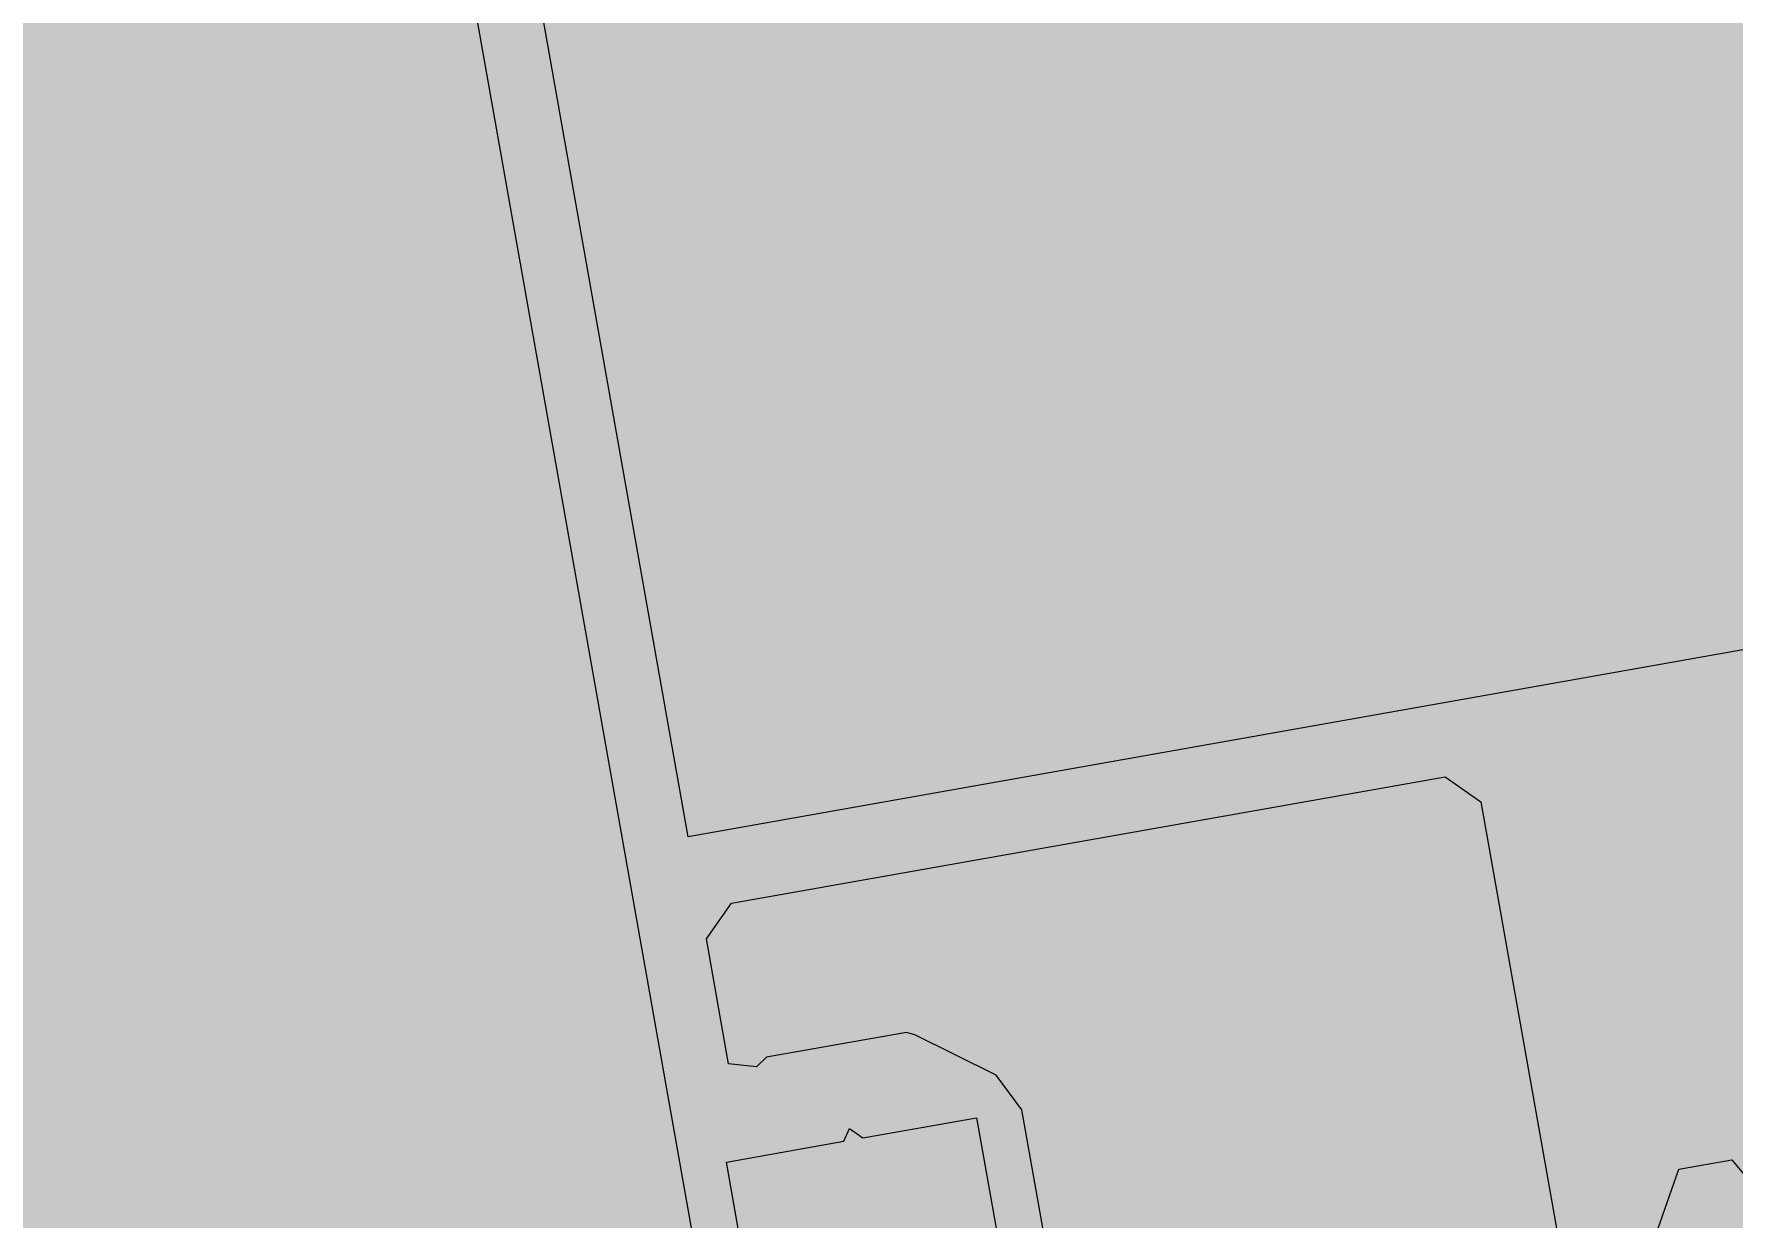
# Model space of a CAD drawing. Header units: millimetres. Extents: x -455656 to 9247092, y 0 to 412358.
# Drawn here: x 73207.4 to 73261.2, y 353599.5 to 353637 of the extents above; entities that cross this region are included whole.
import ezdxf
from ezdxf import colors
from ezdxf.entities.mleader import LeaderData, LeaderLine
from ezdxf.enums import TextEntityAlignment as Align
from ezdxf.math import Vec2, Vec3

# ---------------------------------------------------------------- set-up
doc = ezdxf.new("R2018")
doc.units = ezdxf.units.MM
doc.header["$MEASUREMENT"] = 0
doc.layers.get('0').update_dxf_attribs({"color": 250, "lineweight": 9})
doc.layers.add('АР_Названия помещений', color=124, linetype='Continuous', lineweight=5, plot=False)
for name, color, linetype, lineweight in [('АР_Номер помещения', 1, 'Continuous', 25), ('АР_Перегородки витражные', 152, 'Continuous', 13), ('АР_Помещения_площадь', 19, 'Continuous', 9), ('подлога', 250, 'Continuous', 9)]:
    doc.layers.add(name, color=color, linetype=linetype, lineweight=lineweight)
doc.styles.add('ISOCPEUR', font='isocpeur.ttf', dxfattribs={"width": 0.7})
doc.styles.get("Standard").update_dxf_attribs({"font": 'isocpeur.ttf'})

# ---------------------------------------------------------------- blocks, each defined once
blk = doc.blocks.new('*U232')
at = {"color": 7, "style": 'ISOCPEUR', "width": 0.7, "flags": 1}
blk.add_attdef('КАТЕГОРИЯ', (-499.1655280450395, -2092.186355050572), '', height=250, dxfattribs=at)
at = {"layer": 'АР_Номер помещения', "color": 7, "style": 'ISOCPEUR', "width": 0.7}
blk.add_attdef('НОМЕР_ПОМЕЩЕНИЯ', text='', height=300, dxfattribs=at).set_placement((1135.237061206132, -4683.518985257548), align=Align.MIDDLE_CENTER)
at = {"layer": 'АР_Помещения_площадь', "color": 7, "lineweight": 30, "width": 0.7, "flags": 104}
blk.add_attdef('ИМЯ_ПОМЕЩЕНИЯ', text='', height=100, dxfattribs=at).set_placement((157.6277002443094, 1217.141369806137), align=Align.MIDDLE_CENTER)
at = {"layer": 'АР_Помещения_площадь', "color": 7, "style": 'ISOCPEUR', "width": 0.7}
blk.add_attdef('ПЛОЩАДЬ_ПОМЕЩЕНИЯ', text='', height=200, dxfattribs=at).set_placement((6388.050877484358, -10752.08802457767), align=Align.MIDDLE_RIGHT)
blk = doc.blocks.new('*U228')
at = {"color": 7, "style": 'ISOCPEUR', "width": 0.7, "flags": 1}
blk.add_attdef('КАТЕГОРИЯ', (-499.1655280450395, -2092.186355050572), '', height=250, dxfattribs=at)
at = {"layer": 'АР_Номер помещения', "color": 7, "style": 'ISOCPEUR', "width": 0.7}
blk.add_attdef('НОМЕР_ПОМЕЩЕНИЯ', text='', height=300, dxfattribs=at).set_placement((-20232.67936610186, 2600.077544138208), align=Align.MIDDLE_CENTER)
at = {"layer": 'АР_Помещения_площадь', "color": 7, "style": 'ISOCPEUR', "width": 0.7}
blk.add_attdef('ПЛОЩАДЬ_ПОМЕЩЕНИЯ', text='', height=200, dxfattribs=at).set_placement((-20053.4577320706, 1769.683189343325), align=Align.MIDDLE_RIGHT)
at = {"layer": 'АР_Помещения_площадь', "color": 7, "lineweight": 30, "width": 0.7, "flags": 104}
blk.add_attdef('ИМЯ_ПОМЕЩЕНИЯ', text='', height=100, dxfattribs=at).set_placement((157.6277002443094, 1217.141369806137), align=Align.MIDDLE_CENTER)
blk = doc.blocks.new('_DotSmall')
at = {"color": 0, "linetype": 'ByBlock', "const_width": 0.5}
blk.add_lwpolyline([(-0.0625, 0, 1), (0.0625, 0, 1)], format="xyb", close=True, dxfattribs=at)
blk = doc.blocks.new('стойка витр.')
at = {"lineweight": 0, "ltscale": 100, "transparency": 33554687}
for points in [[(65.92687011216185, 59.2824299609274), (-26.6419368966599, 24.17953274302999)], [(-25.21116718812846, 23.15742577453057), (-20.53714279274573, 24.92985650197079), (-19.19699615391437, 21.39579562939616), (-18.76855027934653, 21.29748815141647), (-18.98085410959902, 20.82581386800302), (-17.68393587967148, 17.40574934773758), (-22.35796027505421, 15.63331862029736)], [(-22.75122618288151, 13.91945515007683), (-17.16517298531835, 16.03773513642955), (-16.24131551088067, 17.04008095841709), (-15.46667035139399, 19.81128934778826), (-15.4391308168415, 20.08251046122314), (-17.03864790883381, 24.30054944750736), (-17.39634782800567, 24.5561396704943), (-17.47095398549573, 25.44057095424068), (-13.70890040838276, 26.86717441076325), (-12.4510803312005, 26.30097287951503), (-4.305940852005733, 4.821667629301373), (-4.8720624113339, 3.563811556159635), (-32.68827406296623, -6.984337978748954)], [(-17.35739599072258, -4.430591765623831), (-15.14439867439796, -4.764904394331097), (-14.53915697429329, -6.360969294146344), (-15.78927863537683, -7.87813783652382)]]:
    blk.add_lwpolyline(points, dxfattribs=at)
blk.add_lwpolyline([(63.8117502759269, 56.26367979055794), (85.07351613373612, 0.1949089383633691), (10.63088292890461, -28.03438542609365), (-10.63088292890461, 28.03438542610093)], close=True, dxfattribs=at)
blk = doc.blocks.new('A$Cf7573d2c')
at = {"color": 5, "lineweight": 0, "ltscale": 100, "transparency": 33554687}
for points in [[(-18.12661785061937, 14.97306006058352), (0.8494265772169456, -82.19229982656543)], [(2.098349014646374, -80.95456101758464), (1.140202340320684, -76.04844547851826), (4.849748867331073, -75.3239844176278), (5.018956985673867, -74.91827659131377), (5.448033373337239, -75.20714161088108), (9.037922999123111, -74.50604911138362), (9.996069673448801, -79.41216465045)], [(11.61897372815292, -80.08904610075115), (10.47386667667888, -74.225614488867), (9.64182380773127, -73.14583930670051), (7.041110076359473, -71.91459637857042), (6.778427712619305, -71.84167660005915), (2.350939778378233, -72.70634902901656), (2.038645334308967, -73.01578040185268), (1.154309903038666, -72.94004652887816), (0.383111719507724, -68.9911861994915), (1.153479301603511, -67.84697061266343), (23.69935076951515, -63.44384321071266), (24.84361533320043, -64.21413804324402), (30.5457701429259, -93.41157833833131)], [(30.61612536734901, -77.8696192491625), (31.31914049666375, -75.74479177764442), (32.99445883987937, -75.41760814606096), (34.2788739084499, -76.90585627224937)]]:
    blk.add_lwpolyline(points, dxfattribs=at)
blk.add_lwpolyline([(-15.50815186044201, 12.37879323330708), (43.34474334609695, 23.8725514558173), (58.60503199696541, -54.26656991802156), (-0.247863209573552, -65.76032814054633)], close=True, dxfattribs=at)
at = {"layer": 'АР_Перегородки витражные', "rotation": 80.28340479355269}
blk.add_blockref('стойка витр.', (29.17858439369593, -60.01344902928395), dxfattribs=at)
blk = doc.blocks.new('A$Cec9b444d')
at = {"color": 241, "ltscale": 100, "true_color": 0xf7abae, "rotation": 359}
blk.add_blockref('A$Cf7573d2c', (-2406.342871125562, -6569.669669666932), dxfattribs=at)

msp = doc.modelspace()

# ---------------------------------------------------------------- linework, layer by layer
at = {"layer": 'подлога', "lineweight": 18, "ltscale": 100}
msp.add_arc((72770.17612167158, 363142.4159482658), 9778.654617052323, 272.5925479651825, 356.6353913737209, dxfattribs=at)

# ---------------------------------------------------------------- block references
at = {"layer": 'подлога'}
ref = msp.add_blockref('*U228', (85647.49142372923, 368320.534157893), dxfattribs=at)
lines = msp.add_mtext('\\W0.8000;Многофункциональный информационный библиотечный центр с зоной для индивидуальных занятий', dxfattribs={"layer": 'АР_Названия помещений', "insert": (65982.13497894118, 368850.0121599587), "char_height": 7190.015373145958, "width": 926.9399707174232, "attachment_point": 1})
ref.add_attrib('ИМЯ_ПОМЕЩЕНИЯ', '', (65982.13497894118, 368850.0121599587), dxfattribs={"flags": 104}).embed_mtext(lines)
at = {"layer": 'подлога', "ltscale": 100}
msp.add_blockref('A$Cec9b444d', (75635.89842551973, 360246.9983117845), dxfattribs=at)
at = {"layer": 'подлога'}
ref = msp.add_blockref('*U232', (55488.15389063268, 365732.9416342604), dxfattribs=at)
lines = msp.add_mtext('\\W0.8000;Универсальное помещение с возможностью организации гимнастического зала (хореография)', dxfattribs={"layer": 'АР_Названия помещений', "insert": (57495.9826528366, 361036.1847225375), "char_height": 10397.47423260057, "width": 926.9399707174232, "attachment_point": 1})
ref.add_attrib('ИМЯ_ПОМЕЩЕНИЯ', '', (57495.9826528366, 361036.1847225375), dxfattribs={"flags": 104}).embed_mtext(lines)

# ---------------------------------------------------------------- leaders
ml = msp.add_multileader_mtext('Standard', dxfattribs=at)
ml.set_content('Л.4', color=256, style='ISOCPEUR')
ml.set_leader_properties(color=256, linetype='Continuous', lineweight=-1)
ml.set_arrow_properties(name='DOTSMALL')
ml.build(insert=Vec2(0, 0))
ml.multileader.update_dxf_attribs({"has_text_frame": 1, "text_left_attachment_type": 4, "text_right_attachment_type": 4, "dogleg_length": 100, "arrow_head_size": 180})
ctx = ml.context
ctx.base_point, ctx.char_height, ctx.arrow_head_size, ctx.landing_gap_size, ctx.plane_origin = Vec3(82175.49815455079, 377793.6247876163), 250, 180, 50, Vec3(110295.9456595454, 365635.9653365304)
ctx.left_attachment, ctx.right_attachment = 4, 4
notes = []
notes.append((ctx, [(0, (0, 0, 0), (0, 0), (1, 0), 1, [])]))
ctx.mtext.insert, ctx.mtext.width, ctx.mtext.line_spacing_style, ctx.mtext.flow_direction = Vec3(82225.49815455079, 378126.9581209496), 852.6970314602484, 2, 5
ml = msp.add_multileader_mtext('Standard', dxfattribs=at)
ml.set_content('Л.4', color=256, style='ISOCPEUR')
ml.set_leader_properties(color=256, linetype='Continuous', lineweight=-1)
ml.set_arrow_properties(name='DOTSMALL')
ml.build(insert=Vec2(0, 0))
ml.multileader.update_dxf_attribs({"has_text_frame": 1, "text_left_attachment_type": 4, "text_right_attachment_type": 4, "dogleg_length": 100, "arrow_head_size": 180})
ctx = ml.context
ctx.base_point, ctx.char_height, ctx.arrow_head_size, ctx.landing_gap_size, ctx.plane_origin = Vec3(219850.3772628987, 377259.0848165639), 250, 180, 50, Vec3(247234.1016750127, 365635.9653365304)
ctx.left_attachment, ctx.right_attachment = 4, 4
notes.append((ctx, [(0, (0, 0, 0), (0, 0), (1, 0), 1, [])]))
ctx.mtext.insert, ctx.mtext.width, ctx.mtext.line_spacing_style, ctx.mtext.flow_direction = Vec3(219900.3772628987, 377592.4181498972), 852.6970314602484, 2, 5
ml = msp.add_multileader_mtext('Standard', dxfattribs=at)
ml.set_content('+11,550', color=256, style='ISOCPEUR')
ml.set_leader_properties(color=256, linetype='Continuous', lineweight=-1)
ml.set_arrow_properties(name='DOTSMALL')
ml.build(insert=Vec2(0, 0))
ml.multileader.update_dxf_attribs({"has_text_frame": 1, "text_left_attachment_type": 4, "text_right_attachment_type": 4, "dogleg_length": 100, "arrow_head_size": 180})
ctx = ml.context
ctx.base_point, ctx.char_height, ctx.arrow_head_size, ctx.landing_gap_size, ctx.plane_origin = Vec3(219245.8889254558, 376608.6987393774), 250, 180, 50, Vec3(217084.6765553873, 376017.453165892)
ctx.left_attachment, ctx.right_attachment = 4, 4
notes.append((ctx, [(0, (0, 0, 0), (0, 0), (1, 0), 1, [])]))
ctx.mtext.insert, ctx.mtext.width, ctx.mtext.line_spacing_style, ctx.mtext.flow_direction = Vec3(219295.8889254558, 376942.0320727107), 852.6970314602484, 2, 5
ml = msp.add_multileader_mtext('Standard', dxfattribs=at)
ml.set_content('+11,550', color=256, style='ISOCPEUR')
ml.set_leader_properties(color=256, linetype='Continuous', lineweight=-1)
ml.set_arrow_properties(name='DOTSMALL')
ml.build(insert=Vec2(0, 0))
ml.multileader.update_dxf_attribs({"has_text_frame": 1, "text_left_attachment_type": 4, "text_right_attachment_type": 4, "dogleg_length": 100, "arrow_head_size": 180})
ctx = ml.context
ctx.base_point, ctx.char_height, ctx.arrow_head_size, ctx.landing_gap_size, ctx.plane_origin = Vec3(219245.8889254558, 376608.6987393774), 250, 180, 50, Vec3(217084.6765553873, 376017.453165892)
ctx.left_attachment, ctx.right_attachment = 4, 4
notes.append((ctx, [(0, (0, 0, 0), (0, 0), (1, 0), 1, [])]))
ctx.mtext.insert, ctx.mtext.width, ctx.mtext.line_spacing_style, ctx.mtext.flow_direction = Vec3(219295.8889254558, 376942.0320727107), 852.6970314602484, 2, 5
ml = msp.add_multileader_mtext('Standard', dxfattribs=at)
ml.set_content('+13,200', color=256, style='ISOCPEUR')
ml.set_leader_properties(color=256, linetype='Continuous', lineweight=-1)
ml.set_arrow_properties(name='DOTSMALL')
ml.build(insert=Vec2(0, 0))
ml.multileader.update_dxf_attribs({"has_text_frame": 1, "text_left_attachment_type": 4, "text_right_attachment_type": 4, "dogleg_length": 100, "arrow_head_size": 180})
ctx = ml.context
ctx.base_point, ctx.char_height, ctx.arrow_head_size, ctx.landing_gap_size, ctx.plane_origin = Vec3(224401.7393452308, 376542.2482140392), 250, 180, 50, Vec3(222084.6765553873, 376762.453165892)
ctx.left_attachment, ctx.right_attachment = 4, 4
notes.append((ctx, [(0, (0, 0, 0), (0, 0), (1, 0), 1, [])]))
ctx.mtext.insert, ctx.mtext.width, ctx.mtext.line_spacing_style, ctx.mtext.flow_direction = Vec3(224451.7393452308, 376875.5815473725), 852.6970314602484, 2, 5
ml = msp.add_multileader_mtext('Standard', dxfattribs=at)
ml.set_content('+7,050', color=256, style='ISOCPEUR')
ml.set_leader_properties(color=256, linetype='Continuous', lineweight=-1)
ml.set_arrow_properties(name='DOTSMALL')
ml.build(insert=Vec2(0, 0))
ml.multileader.update_dxf_attribs({"has_text_frame": 1, "text_left_attachment_type": 4, "text_right_attachment_type": 4, "dogleg_length": 100, "arrow_head_size": 180})
ctx = ml.context
ctx.base_point, ctx.char_height, ctx.arrow_head_size, ctx.landing_gap_size, ctx.plane_origin = Vec3(87831.4959495184, 376392.4999999999), 250, 180, 50, Vec3(87750.10249966918, 375124.9358078697)
ctx.left_attachment, ctx.right_attachment = 4, 4
notes.append((ctx, [(0, (0, 0, 0), (0, 0), (1, 0), 1, [])]))
ctx.mtext.insert, ctx.mtext.width, ctx.mtext.line_spacing_style, ctx.mtext.flow_direction = Vec3(87881.4959495184, 376725.8333333333), 852.6970314602484, 2, 5
ml = msp.add_multileader_mtext('Standard', dxfattribs=at)
ml.set_content('+8,400', color=256, style='ISOCPEUR')
ml.set_leader_properties(color=256, linetype='Continuous', lineweight=-1)
ml.set_arrow_properties(name='DOTSMALL')
ml.build(insert=Vec2(0, 0))
ml.multileader.update_dxf_attribs({"has_text_frame": 1, "text_left_attachment_type": 4, "text_right_attachment_type": 4, "dogleg_length": 100, "arrow_head_size": 180})
ctx = ml.context
ctx.base_point, ctx.char_height, ctx.arrow_head_size, ctx.landing_gap_size, ctx.plane_origin = Vec3(82070.15135281812, 375831.4939131254), 250, 180, 50, Vec3(82613.43255171715, 376634.4506587264)
ctx.left_attachment, ctx.right_attachment = 4, 4
notes.append((ctx, [(0, (0, 0, 0), (0, 0), (1, 0), 1, [])]))
ctx.mtext.insert, ctx.mtext.width, ctx.mtext.line_spacing_style, ctx.mtext.flow_direction = Vec3(82120.15135281812, 376164.8272464587), 852.6970314602484, 2, 5
ml = msp.add_multileader_mtext('Standard', dxfattribs=at)
ml.set_content('+13,340', color=256, style='ISOCPEUR')
ml.set_leader_properties(color=256, linetype='Continuous', lineweight=-1)
ml.set_arrow_properties(name='DOTSMALL')
ml.build(insert=Vec2(0, 0))
ml.multileader.update_dxf_attribs({"has_text_frame": 1, "text_left_attachment_type": 4, "text_right_attachment_type": 4, "dogleg_length": 100, "arrow_head_size": 180})
ctx = ml.context
ctx.base_point, ctx.char_height, ctx.arrow_head_size, ctx.landing_gap_size, ctx.plane_origin = Vec3(224285.9490200104, 374950.442894895), 250, 180, 50, Vec3(222767.0739934937, 375245.3283236614)
ctx.left_attachment, ctx.right_attachment = 4, 4
notes.append((ctx, [(0, (0, 0, 0), (0, 0), (1, 0), 1, [])]))
ctx.mtext.insert, ctx.mtext.width, ctx.mtext.line_spacing_style, ctx.mtext.flow_direction = Vec3(224335.9490200104, 375283.7762282284), 852.6970314602484, 2, 5
ml = msp.add_multileader_mtext('Standard', dxfattribs=at)
ml.set_content('+6,300', color=256, style='ISOCPEUR')
ml.set_leader_properties(color=256, linetype='Continuous', lineweight=-1)
ml.set_arrow_properties(name='DOTSMALL')
ml.build(insert=Vec2(0, 0))
ml.multileader.update_dxf_attribs({"has_text_frame": 1, "text_left_attachment_type": 4, "text_right_attachment_type": 4, "dogleg_length": 100, "arrow_head_size": 180})
ctx = ml.context
ctx.base_point, ctx.char_height, ctx.arrow_head_size, ctx.landing_gap_size, ctx.plane_origin = Vec3(114000.6128782593, 374275.3025510189), 250, 180, 50, Vec3(122344.4352477953, 372034.3899366878)
ctx.left_attachment, ctx.right_attachment = 4, 4
notes.append((ctx, [(0, (0, 0, 0), (0, 0), (1, 0), 1, [])]))
ctx.mtext.insert, ctx.mtext.width, ctx.mtext.line_spacing_style, ctx.mtext.flow_direction = Vec3(114050.6128782593, 374608.6358843523), 852.6970314602484, 2, 5
ml = msp.add_multileader_mtext('Standard', dxfattribs=at)
ml.set_content('Л.5', color=256, style='ISOCPEUR')
ml.set_leader_properties(color=256, linetype='Continuous', lineweight=-1)
ml.set_arrow_properties(name='DOTSMALL')
ml.build(insert=Vec2(0, 0))
ml.multileader.update_dxf_attribs({"has_text_frame": 1, "text_left_attachment_type": 4, "text_right_attachment_type": 4, "dogleg_length": 100, "arrow_head_size": 180})
ctx = ml.context
ctx.base_point, ctx.char_height, ctx.arrow_head_size, ctx.landing_gap_size, ctx.plane_origin = Vec3(112098.3033871534, 373662.8772549377), 250, 180, 50, Vec3(137881.1694565561, 359942.2755255026)
ctx.left_attachment, ctx.right_attachment = 4, 4
notes.append((ctx, [(0, (0, 0, 0), (0, 0), (1, 0), 1, [])]))
ctx.mtext.insert, ctx.mtext.width, ctx.mtext.line_spacing_style, ctx.mtext.flow_direction = Vec3(112148.3033871534, 373996.210588271), 852.6970314602484, 2, 5
ml = msp.add_multileader_mtext('Standard', dxfattribs=at)
ml.set_content('+8,400', color=256, style='ISOCPEUR')
ml.set_leader_properties(color=256, linetype='Continuous', lineweight=-1)
ml.set_arrow_properties(name='DOTSMALL')
ml.build(insert=Vec2(0, 0))
ml.multileader.update_dxf_attribs({"has_text_frame": 1, "text_left_attachment_type": 4, "text_right_attachment_type": 4, "dogleg_length": 100, "arrow_head_size": 180})
ctx = ml.context
ctx.base_point, ctx.char_height, ctx.arrow_head_size, ctx.landing_gap_size, ctx.plane_origin = Vec3(113239.5797640355, 366665.15901991), 250, 180, 50, Vec3(117207.7652998433, 373543.9047875445)
ctx.left_attachment, ctx.right_attachment = 4, 4
notes.append((ctx, [(0, (0, 0, 0), (0, 0), (1, 0), 1, [])]))
ctx.mtext.insert, ctx.mtext.width, ctx.mtext.line_spacing_style, ctx.mtext.flow_direction = Vec3(113289.5797640355, 366998.4923532433), 852.6970314602484, 2, 5
ml = msp.add_multileader_mtext('Standard', dxfattribs=at)
ml.set_content('+8,400', color=256, style='ISOCPEUR')
ml.set_leader_properties(color=256, linetype='Continuous', lineweight=-1)
ml.set_arrow_properties(name='DOTSMALL')
ml.build(insert=Vec2(0, 0))
ml.multileader.update_dxf_attribs({"has_text_frame": 1, "text_left_attachment_type": 4, "text_right_attachment_type": 4, "dogleg_length": 100, "arrow_head_size": 180})
ctx = ml.context
ctx.base_point, ctx.char_height, ctx.arrow_head_size, ctx.landing_gap_size, ctx.plane_origin = Vec3(85630.60409362851, 366612.1131159312), 250, 180, 50, Vec3(85857.8806298783, 366404.9473238165)
ctx.left_attachment, ctx.right_attachment = 4, 4
notes.append((ctx, [(0, (0, 0, 0), (0, 0), (1, 0), 1, [])]))
ctx.mtext.insert, ctx.mtext.width, ctx.mtext.line_spacing_style, ctx.mtext.flow_direction = Vec3(85680.60409362851, 366945.4464492645), 852.6970314602484, 2, 5
for ctx, leaders in notes:
    for number, flags, end, landing, length, lines in leaders:
        leader = LeaderData()
        leader.index, (leader.has_last_leader_line, leader.has_dogleg_vector, leader.attachment_direction) = number, flags
        leader.last_leader_point, leader.dogleg_vector, leader.dogleg_length = Vec3(end), Vec3(landing), length
        for number, points, colour, breaks in lines:
            line = LeaderLine()
            line.index, line.vertices, line.color, line.breaks = number, Vec3.list(points), colors.encode_raw_color(colour), breaks
            leader.lines.append(line)
        ctx.leaders.append(leader)

doc.saveas('drawing.dxf')
